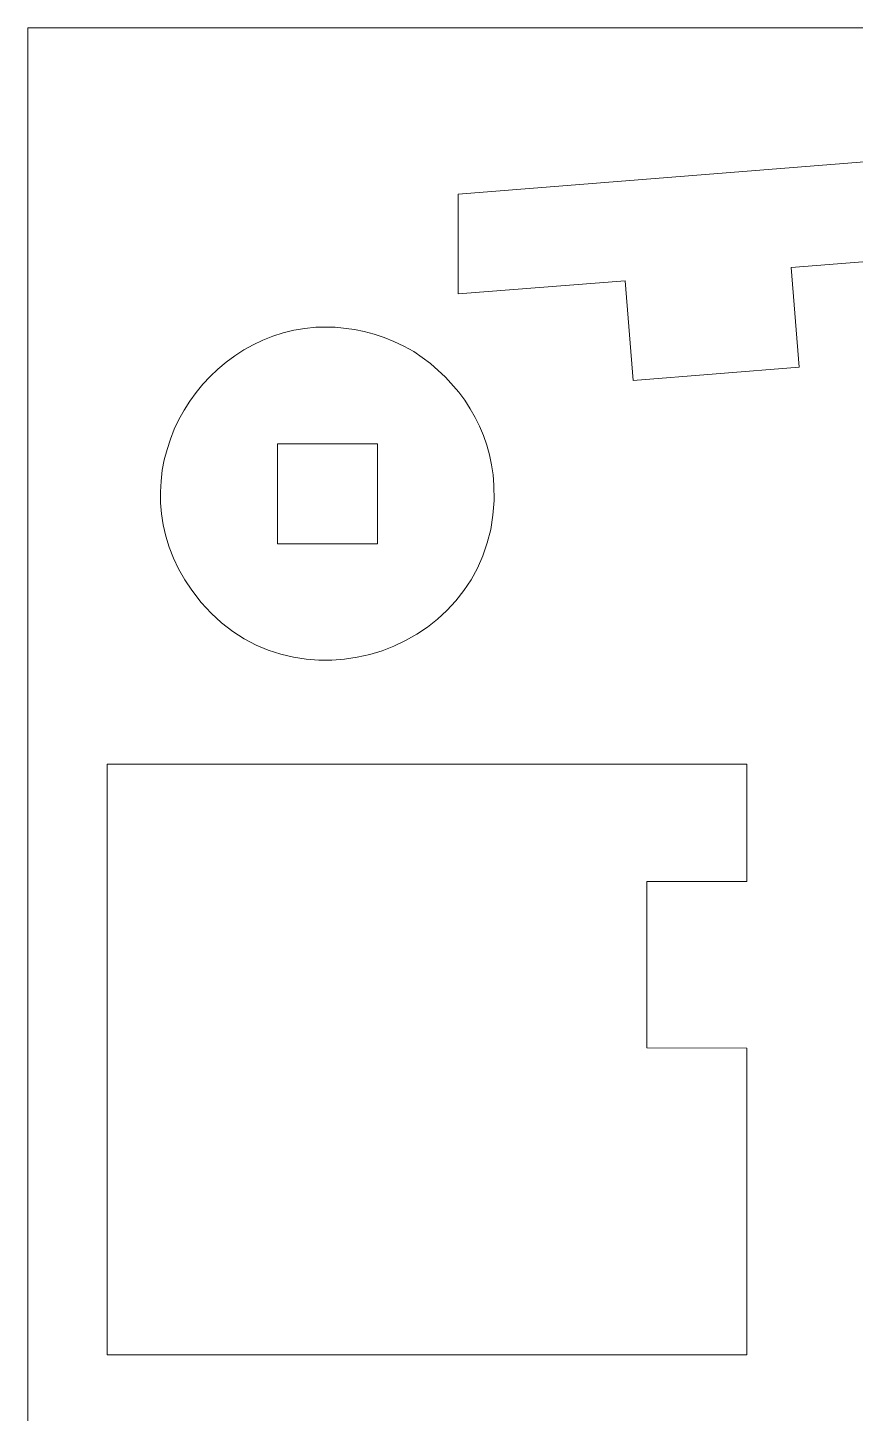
# Model space of a CAD drawing. Header units: centimetres. Extents: x -55 to 59, y -21 to 8.
# Drawn here: x -54.581 to -52.095, y 4.155 to 8.317 of the extents above; entities that cross this region are included whole.
import ezdxf

# ---------------------------------------------------------------- set-up
doc = ezdxf.new("R2010")
doc.units = ezdxf.units.CM
doc.header["$MEASUREMENT"] = 0
doc.layers.add('Camada 1', color=7, linetype='Continuous')

msp = doc.modelspace()

# ---------------------------------------------------------------- linework, layer by layer
at = {"layer": 'Camada 1', "color": 1, "lineweight": 0}
msp.add_lwpolyline([(-54.58141, -21.38276), (-33.58141, -21.38276), (-33.58141, 8.31724), (-54.58141, 8.31724), (-54.58141, -21.38276)], close=True, dxfattribs=at)
at = {"layer": 'Camada 1', "color": 3, "lineweight": 9}
for points, knots in [([(-38.30711, 7.58528), (-38.30711, 7.58528), (-38.32704, 7.28569), (-38.32704, 7.28569), (-38.32704, 7.28569), (-38.32704, 7.28569), (-38.82637, 7.31889), (-38.82637, 7.31889), (-38.82637, 7.31889), (-38.82637, 7.31889), (-38.80646, 7.61849), (-38.80646, 7.61849), (-38.80646, 7.61849), (-38.80646, 7.61849), (-39.67619, 7.67635), (-39.67619, 7.67635), (-39.67619, 7.67635), (-39.67619, 7.67635), (-40.9197, 7.67635), (-40.9197, 7.67635), (-40.9197, 7.67635), (-40.9197, 7.67635), (-40.9197, 7.37607), (-40.9197, 7.37607), (-40.9197, 7.37607), (-40.9197, 7.37607), (-41.42014, 7.37607), (-41.42014, 7.37607), (-41.42014, 7.37607), (-41.42014, 7.37607), (-41.42014, 7.67635), (-41.42014, 7.67635), (-41.42014, 7.67635), (-41.42014, 7.67635), (-49.53611, 7.67635), (-49.53611, 7.67635), (-49.53611, 7.67635), (-49.53611, 7.67635), (-49.53611, 7.37607), (-49.53611, 7.37607), (-49.53611, 7.37607), (-49.53611, 7.37607), (-50.03655, 7.37607), (-50.03655, 7.37607), (-50.03655, 7.37607), (-50.03655, 7.37607), (-50.03655, 7.67635), (-50.03655, 7.67635), (-50.03655, 7.67635), (-50.03655, 7.67635), (-51.28663, 7.67635), (-51.28663, 7.67635), (-51.28663, 7.67635), (-51.28663, 7.67635), (-52.28755, 7.5968), (-52.28755, 7.5968), (-52.28755, 7.5968), (-52.28755, 7.5968), (-52.26376, 7.29749), (-52.26376, 7.29749), (-52.26376, 7.29749), (-52.26376, 7.29749), (-52.76263, 7.25786), (-52.76263, 7.25786), (-52.76263, 7.25786), (-52.76263, 7.25786), (-52.78642, 7.55719), (-52.78642, 7.55719), (-52.78642, 7.55719), (-52.78642, 7.55719), (-53.28845, 7.51729), (-53.28845, 7.51729), (-53.28845, 7.51729), (-53.28845, 7.51729), (-53.28845, 7.81755), (-53.28845, 7.81755), (-53.28845, 7.81755), (-53.28845, 7.81755), (-51.28663, 7.97662), (-51.28663, 7.97662), (-51.28663, 7.97662), (-51.28663, 7.97662), (-39.67619, 7.97662), (-39.67619, 7.97662), (-39.67619, 7.97662), (-39.67619, 7.97662), (-37.67438, 7.84347), (-37.67438, 7.84347), (-37.67438, 7.84347), (-37.67438, 7.84347), (-37.67438, 7.5432), (-37.67438, 7.5432), (-37.67438, 7.5432), (-37.67438, 7.5432), (-38.30711, 7.58528), (-38.30711, 7.58528)], [0, 0, 0, 0, 0.04, 0.04, 0.04, 0.04, 0.08, 0.08, 0.08, 0.08, 0.12, 0.12, 0.12, 0.12, 0.16, 0.16, 0.16, 0.16, 0.2, 0.2, 0.2, 0.2, 0.24, 0.24, 0.24, 0.24, 0.28, 0.28, 0.28, 0.28, 0.32, 0.32, 0.32, 0.32, 0.36, 0.36, 0.36, 0.36, 0.4, 0.4, 0.4, 0.4, 0.44, 0.44, 0.44, 0.44, 0.48, 0.48, 0.48, 0.48, 0.52, 0.52, 0.52, 0.52, 0.56, 0.56, 0.56, 0.56, 0.6, 0.6, 0.6, 0.6, 0.64, 0.64, 0.64, 0.64, 0.68, 0.68, 0.68, 0.68, 0.72, 0.72, 0.72, 0.72, 0.76, 0.76, 0.76, 0.76, 0.8, 0.8, 0.8, 0.8, 0.84, 0.84, 0.84, 0.84, 0.88, 0.88, 0.88, 0.88, 0.92, 0.92, 0.92, 0.92, 1, 1, 1, 1]), ([(-53.7154, 7.41734), (-53.7154, 7.41734), (-53.65721, 7.41748), (-53.65721, 7.41748), (-53.65721, 7.41748), (-53.65721, 7.41748), (-53.59941, 7.41064), (-53.59941, 7.41064), (-53.59941, 7.41064), (-53.59941, 7.41064), (-53.57009, 7.40452), (-53.57009, 7.40452), (-53.57009, 7.40452), (-53.57009, 7.40452), (-53.54055, 7.39652), (-53.54055, 7.39652), (-53.54055, 7.39652), (-53.54055, 7.39652), (-53.51081, 7.38661), (-53.51081, 7.38661), (-53.51081, 7.38661), (-53.51081, 7.38661), (-53.48092, 7.37472), (-53.48092, 7.37472), (-53.48092, 7.37472), (-53.48092, 7.37472), (-53.45093, 7.3608), (-53.45093, 7.3608), (-53.45093, 7.3608), (-53.45093, 7.3608), (-53.42086, 7.34481), (-53.42086, 7.34481), (-53.42086, 7.34481), (-53.42086, 7.34481), (-53.37101, 7.30847), (-53.37101, 7.30847), (-53.37101, 7.30847), (-53.37101, 7.30847), (-53.32591, 7.26744), (-53.32591, 7.26744), (-53.32591, 7.26744), (-53.32591, 7.26744), (-53.28603, 7.22206), (-53.28603, 7.22206), (-53.28603, 7.22206), (-53.28603, 7.22206), (-53.26818, 7.19786), (-53.26818, 7.19786), (-53.26818, 7.19786), (-53.26818, 7.19786), (-53.25181, 7.17271), (-53.25181, 7.17271), (-53.25181, 7.17271), (-53.25181, 7.17271), (-53.23696, 7.14665), (-53.23696, 7.14665), (-53.23696, 7.14665), (-53.23696, 7.14665), (-53.2237, 7.11973), (-53.2237, 7.11973), (-53.2237, 7.11973), (-53.2237, 7.11973), (-53.21208, 7.09198), (-53.21208, 7.09198), (-53.21208, 7.09198), (-53.21208, 7.09198), (-53.20216, 7.06346), (-53.20216, 7.06346), (-53.20216, 7.06346), (-53.20216, 7.06346), (-53.19399, 7.03421), (-53.19399, 7.03421), (-53.19399, 7.03421), (-53.19399, 7.03421), (-53.18763, 7.00428), (-53.18763, 7.00428), (-53.18763, 7.00428), (-53.18763, 7.00428), (-53.18314, 6.9737), (-53.18314, 6.9737), (-53.18314, 6.9737), (-53.18314, 6.9737), (-53.18058, 6.94252), (-53.18058, 6.94252), (-53.18058, 6.94252), (-53.18058, 6.94252), (-53.18015, 6.89666), (-53.18015, 6.89666), (-53.18015, 6.89666), (-53.18015, 6.89666), (-53.18346, 6.85247), (-53.18346, 6.85247), (-53.18346, 6.85247), (-53.18346, 6.85247), (-53.19031, 6.81002), (-53.19031, 6.81002), (-53.19031, 6.81002), (-53.19031, 6.81002), (-53.20052, 6.76936), (-53.20052, 6.76936), (-53.20052, 6.76936), (-53.20052, 6.76936), (-53.21391, 6.73058), (-53.21391, 6.73058), (-53.21391, 6.73058), (-53.21391, 6.73058), (-53.23028, 6.69372), (-53.23028, 6.69372), (-53.23028, 6.69372), (-53.23028, 6.69372), (-53.24944, 6.65886), (-53.24944, 6.65886), (-53.24944, 6.65886), (-53.24944, 6.65886), (-53.27121, 6.62606), (-53.27121, 6.62606), (-53.27121, 6.62606), (-53.27121, 6.62606), (-53.2954, 6.59539), (-53.2954, 6.59539), (-53.2954, 6.59539), (-53.2954, 6.59539), (-53.32183, 6.56692), (-53.32183, 6.56692), (-53.32183, 6.56692), (-53.32183, 6.56692), (-53.3503, 6.5407), (-53.3503, 6.5407), (-53.3503, 6.5407), (-53.3503, 6.5407), (-53.38063, 6.5168), (-53.38063, 6.5168), (-53.38063, 6.5168), (-53.38063, 6.5168), (-53.41263, 6.49529), (-53.41263, 6.49529), (-53.41263, 6.49529), (-53.41263, 6.49529), (-53.44611, 6.47623), (-53.44611, 6.47623), (-53.44611, 6.47623), (-53.44611, 6.47623), (-53.48089, 6.45969), (-53.48089, 6.45969), (-53.48089, 6.45969), (-53.48089, 6.45969), (-53.51678, 6.44574), (-53.51678, 6.44574), (-53.51678, 6.44574), (-53.51678, 6.44574), (-53.55358, 6.43443), (-53.55358, 6.43443), (-53.55358, 6.43443), (-53.55358, 6.43443), (-53.59112, 6.42584), (-53.59112, 6.42584), (-53.59112, 6.42584), (-53.59112, 6.42584), (-53.6292, 6.42003), (-53.6292, 6.42003), (-53.6292, 6.42003), (-53.6292, 6.42003), (-53.66765, 6.41706), (-53.66765, 6.41706), (-53.66765, 6.41706), (-53.66765, 6.41706), (-53.70626, 6.417), (-53.70626, 6.417), (-53.70626, 6.417), (-53.70626, 6.417), (-53.74485, 6.41992), (-53.74485, 6.41992), (-53.74485, 6.41992), (-53.74485, 6.41992), (-53.78324, 6.42587), (-53.78324, 6.42587), (-53.78324, 6.42587), (-53.78324, 6.42587), (-53.82123, 6.43493), (-53.82123, 6.43493), (-53.82123, 6.43493), (-53.82123, 6.43493), (-53.85865, 6.44717), (-53.85865, 6.44717), (-53.85865, 6.44717), (-53.85865, 6.44717), (-53.89529, 6.46263), (-53.89529, 6.46263), (-53.89529, 6.46263), (-53.89529, 6.46263), (-53.93098, 6.4814), (-53.93098, 6.4814), (-53.93098, 6.4814), (-53.93098, 6.4814), (-53.96553, 6.50354), (-53.96553, 6.50354), (-53.96553, 6.50354), (-53.96553, 6.50354), (-53.99874, 6.5291), (-53.99874, 6.5291), (-53.99874, 6.5291), (-53.99874, 6.5291), (-54.03044, 6.55817), (-54.03044, 6.55817), (-54.03044, 6.55817), (-54.03044, 6.55817), (-54.06043, 6.59079), (-54.06043, 6.59079), (-54.06043, 6.59079), (-54.06043, 6.59079), (-54.08853, 6.62704), (-54.08853, 6.62704), (-54.08853, 6.62704), (-54.08853, 6.62704), (-54.1096, 6.65893), (-54.1096, 6.65893), (-54.1096, 6.65893), (-54.1096, 6.65893), (-54.12785, 6.69127), (-54.12785, 6.69127), (-54.12785, 6.69127), (-54.12785, 6.69127), (-54.14336, 6.72397), (-54.14336, 6.72397), (-54.14336, 6.72397), (-54.14336, 6.72397), (-54.15619, 6.75694), (-54.15619, 6.75694), (-54.15619, 6.75694), (-54.15619, 6.75694), (-54.16641, 6.79008), (-54.16641, 6.79008), (-54.16641, 6.79008), (-54.16641, 6.79008), (-54.1741, 6.82331), (-54.1741, 6.82331), (-54.1741, 6.82331), (-54.1741, 6.82331), (-54.17932, 6.85653), (-54.17932, 6.85653), (-54.17932, 6.85653), (-54.17932, 6.85653), (-54.18215, 6.88965), (-54.18215, 6.88965), (-54.18215, 6.88965), (-54.18215, 6.88965), (-54.18266, 6.92259), (-54.18266, 6.92259), (-54.18266, 6.92259), (-54.18266, 6.92259), (-54.18091, 6.95524), (-54.18091, 6.95524), (-54.18091, 6.95524), (-54.18091, 6.95524), (-54.17698, 6.98752), (-54.17698, 6.98752), (-54.17698, 6.98752), (-54.17698, 6.98752), (-54.17094, 7.01933), (-54.17094, 7.01933), (-54.17094, 7.01933), (-54.17094, 7.01933), (-54.16286, 7.05059), (-54.16286, 7.05059), (-54.16286, 7.05059), (-54.16286, 7.05059), (-54.15281, 7.0812), (-54.15281, 7.0812), (-54.15281, 7.0812), (-54.15281, 7.0812), (-54.14086, 7.11108), (-54.14086, 7.11108), (-54.14086, 7.11108), (-54.14086, 7.11108), (-54.12708, 7.14012), (-54.12708, 7.14012), (-54.12708, 7.14012), (-54.12708, 7.14012), (-54.11154, 7.16824), (-54.11154, 7.16824), (-54.11154, 7.16824), (-54.11154, 7.16824), (-54.09431, 7.19535), (-54.09431, 7.19535), (-54.09431, 7.19535), (-54.09431, 7.19535), (-54.07546, 7.22136), (-54.07546, 7.22136), (-54.07546, 7.22136), (-54.07546, 7.22136), (-54.05507, 7.24617), (-54.05507, 7.24617), (-54.05507, 7.24617), (-54.05507, 7.24617), (-54.0332, 7.26969), (-54.0332, 7.26969), (-54.0332, 7.26969), (-54.0332, 7.26969), (-54.00993, 7.29183), (-54.00993, 7.29183), (-54.00993, 7.29183), (-54.00993, 7.29183), (-53.98532, 7.31251), (-53.98532, 7.31251), (-53.98532, 7.31251), (-53.98532, 7.31251), (-53.95945, 7.33162), (-53.95945, 7.33162), (-53.95945, 7.33162), (-53.95945, 7.33162), (-53.93238, 7.34908), (-53.93238, 7.34908), (-53.93238, 7.34908), (-53.93238, 7.34908), (-53.90419, 7.3648), (-53.90419, 7.3648), (-53.90419, 7.3648), (-53.90419, 7.3648), (-53.87494, 7.37868), (-53.87494, 7.37868), (-53.87494, 7.37868), (-53.87494, 7.37868), (-53.84472, 7.39063), (-53.84472, 7.39063), (-53.84472, 7.39063), (-53.84472, 7.39063), (-53.81358, 7.40056), (-53.81358, 7.40056), (-53.81358, 7.40056), (-53.81358, 7.40056), (-53.7816, 7.40839), (-53.7816, 7.40839), (-53.7816, 7.40839), (-53.7816, 7.40839), (-53.74885, 7.41401), (-53.74885, 7.41401), (-53.74885, 7.41401), (-53.74885, 7.41401), (-53.7154, 7.41734), (-53.7154, 7.41734)], [0, 0, 0, 0, 0.0116279, 0.0116279, 0.0116279, 0.0116279, 0.0232558, 0.0232558, 0.0232558, 0.0232558, 0.0348837, 0.0348837, 0.0348837, 0.0348837, 0.0465116, 0.0465116, 0.0465116, 0.0465116, 0.0581395, 0.0581395, 0.0581395, 0.0581395, 0.0697674, 0.0697674, 0.0697674, 0.0697674, 0.0813953, 0.0813953, 0.0813953, 0.0813953, 0.0930233, 0.0930233, 0.0930233, 0.0930233, 0.1046512, 0.1046512, 0.1046512, 0.1046512, 0.1162791, 0.1162791, 0.1162791, 0.1162791, 0.127907, 0.127907, 0.127907, 0.127907, 0.1395349, 0.1395349, 0.1395349, 0.1395349, 0.1511628, 0.1511628, 0.1511628, 0.1511628, 0.1627907, 0.1627907, 0.1627907, 0.1627907, 0.1744186, 0.1744186, 0.1744186, 0.1744186, 0.1860465, 0.1860465, 0.1860465, 0.1860465, 0.1976744, 0.1976744, 0.1976744, 0.1976744, 0.2093023, 0.2093023, 0.2093023, 0.2093023, 0.2209302, 0.2209302, 0.2209302, 0.2209302, 0.2325581, 0.2325581, 0.2325581, 0.2325581, 0.244186, 0.244186, 0.244186, 0.244186, 0.255814, 0.255814, 0.255814, 0.255814, 0.2674419, 0.2674419, 0.2674419, 0.2674419, 0.2790698, 0.2790698, 0.2790698, 0.2790698, 0.2906977, 0.2906977, 0.2906977, 0.2906977, 0.3023256, 0.3023256, 0.3023256, 0.3023256, 0.3139535, 0.3139535, 0.3139535, 0.3139535, 0.3255814, 0.3255814, 0.3255814, 0.3255814, 0.3372093, 0.3372093, 0.3372093, 0.3372093, 0.3488372, 0.3488372, 0.3488372, 0.3488372, 0.3604651, 0.3604651, 0.3604651, 0.3604651, 0.372093, 0.372093, 0.372093, 0.372093, 0.3837209, 0.3837209, 0.3837209, 0.3837209, 0.3953488, 0.3953488, 0.3953488, 0.3953488, 0.4069767, 0.4069767, 0.4069767, 0.4069767, 0.4186047, 0.4186047, 0.4186047, 0.4186047, 0.4302326, 0.4302326, 0.4302326, 0.4302326, 0.4418605, 0.4418605, 0.4418605, 0.4418605, 0.4534884, 0.4534884, 0.4534884, 0.4534884, 0.4651163, 0.4651163, 0.4651163, 0.4651163, 0.4767442, 0.4767442, 0.4767442, 0.4767442, 0.4883721, 0.4883721, 0.4883721, 0.4883721, 0.5, 0.5, 0.5, 0.5, 0.5116279, 0.5116279, 0.5116279, 0.5116279, 0.5232558, 0.5232558, 0.5232558, 0.5232558, 0.5348837, 0.5348837, 0.5348837, 0.5348837, 0.5465116, 0.5465116, 0.5465116, 0.5465116, 0.5581395, 0.5581395, 0.5581395, 0.5581395, 0.5697674, 0.5697674, 0.5697674, 0.5697674, 0.5813953, 0.5813953, 0.5813953, 0.5813953, 0.5930233, 0.5930233, 0.5930233, 0.5930233, 0.6046512, 0.6046512, 0.6046512, 0.6046512, 0.6162791, 0.6162791, 0.6162791, 0.6162791, 0.627907, 0.627907, 0.627907, 0.627907, 0.6395349, 0.6395349, 0.6395349, 0.6395349, 0.6511628, 0.6511628, 0.6511628, 0.6511628, 0.6627907, 0.6627907, 0.6627907, 0.6627907, 0.6744186, 0.6744186, 0.6744186, 0.6744186, 0.6860465, 0.6860465, 0.6860465, 0.6860465, 0.6976744, 0.6976744, 0.6976744, 0.6976744, 0.7093023, 0.7093023, 0.7093023, 0.7093023, 0.7209302, 0.7209302, 0.7209302, 0.7209302, 0.7325581, 0.7325581, 0.7325581, 0.7325581, 0.744186, 0.744186, 0.744186, 0.744186, 0.755814, 0.755814, 0.755814, 0.755814, 0.7674419, 0.7674419, 0.7674419, 0.7674419, 0.7790698, 0.7790698, 0.7790698, 0.7790698, 0.7906977, 0.7906977, 0.7906977, 0.7906977, 0.8023256, 0.8023256, 0.8023256, 0.8023256, 0.8139535, 0.8139535, 0.8139535, 0.8139535, 0.8255814, 0.8255814, 0.8255814, 0.8255814, 0.8372093, 0.8372093, 0.8372093, 0.8372093, 0.8488372, 0.8488372, 0.8488372, 0.8488372, 0.8604651, 0.8604651, 0.8604651, 0.8604651, 0.872093, 0.872093, 0.872093, 0.872093, 0.8837209, 0.8837209, 0.8837209, 0.8837209, 0.8953488, 0.8953488, 0.8953488, 0.8953488, 0.9069767, 0.9069767, 0.9069767, 0.9069767, 0.9186047, 0.9186047, 0.9186047, 0.9186047, 0.9302326, 0.9302326, 0.9302326, 0.9302326, 0.9418605, 0.9418605, 0.9418605, 0.9418605, 0.9534884, 0.9534884, 0.9534884, 0.9534884, 0.9651163, 0.9651163, 0.9651163, 0.9651163, 0.9767442, 0.9767442, 0.9767442, 0.9767442, 1, 1, 1, 1]), ([(-52.42116, 5.25199), (-52.42116, 5.25199), (-52.72141, 5.25216), (-52.72141, 5.25216), (-52.72141, 5.25216), (-52.72141, 5.25216), (-52.7209, 5.75255), (-52.7209, 5.75255), (-52.7209, 5.75255), (-52.7209, 5.75255), (-52.42066, 5.75241), (-52.42066, 5.75241), (-52.42066, 5.75241), (-52.42066, 5.75241), (-52.42066, 6.1044), (-52.42066, 6.1044), (-52.42066, 6.1044), (-52.42066, 6.1044), (-54.34217, 6.1044), (-54.34217, 6.1044), (-54.34217, 6.1044), (-54.34217, 6.1044), (-54.34217, 4.33008), (-54.34217, 4.33008), (-54.34217, 4.33008), (-54.34217, 4.33008), (-52.42065, 4.33011), (-52.42065, 4.33011), (-52.42065, 4.33011), (-52.42065, 4.33011), (-52.42116, 5.25199), (-52.42116, 5.25199)], [0, 0, 0, 0, 0.1111111, 0.1111111, 0.1111111, 0.1111111, 0.2222222, 0.2222222, 0.2222222, 0.2222222, 0.3333333, 0.3333333, 0.3333333, 0.3333333, 0.4444444, 0.4444444, 0.4444444, 0.4444444, 0.5555556, 0.5555556, 0.5555556, 0.5555556, 0.6666667, 0.6666667, 0.6666667, 0.6666667, 0.7777778, 0.7777778, 0.7777778, 0.7777778, 1, 1, 1, 1])]:
    msp.add_open_spline(points, degree=3, knots=knots, dxfattribs=at)
at = {"layer": 'Camada 1', "color": 5, "lineweight": 9}
msp.add_open_spline([(-53.53025, 7.06687), (-53.53025, 7.06687), (-53.83044, 7.06692), (-53.83044, 7.06692), (-53.83044, 7.06692), (-53.83044, 7.06692), (-53.83057, 6.76662), (-53.83057, 6.76662), (-53.83057, 6.76662), (-53.83057, 6.76662), (-53.53025, 6.76662), (-53.53025, 6.76662), (-53.53025, 6.76662), (-53.53025, 6.76662), (-53.53025, 7.06687), (-53.53025, 7.06687)], degree=3, knots=[0, 0, 0, 0, 0.2, 0.2, 0.2, 0.2, 0.4, 0.4, 0.4, 0.4, 0.6, 0.6, 0.6, 0.6, 1, 1, 1, 1], dxfattribs=at)

doc.saveas('drawing.dxf')
